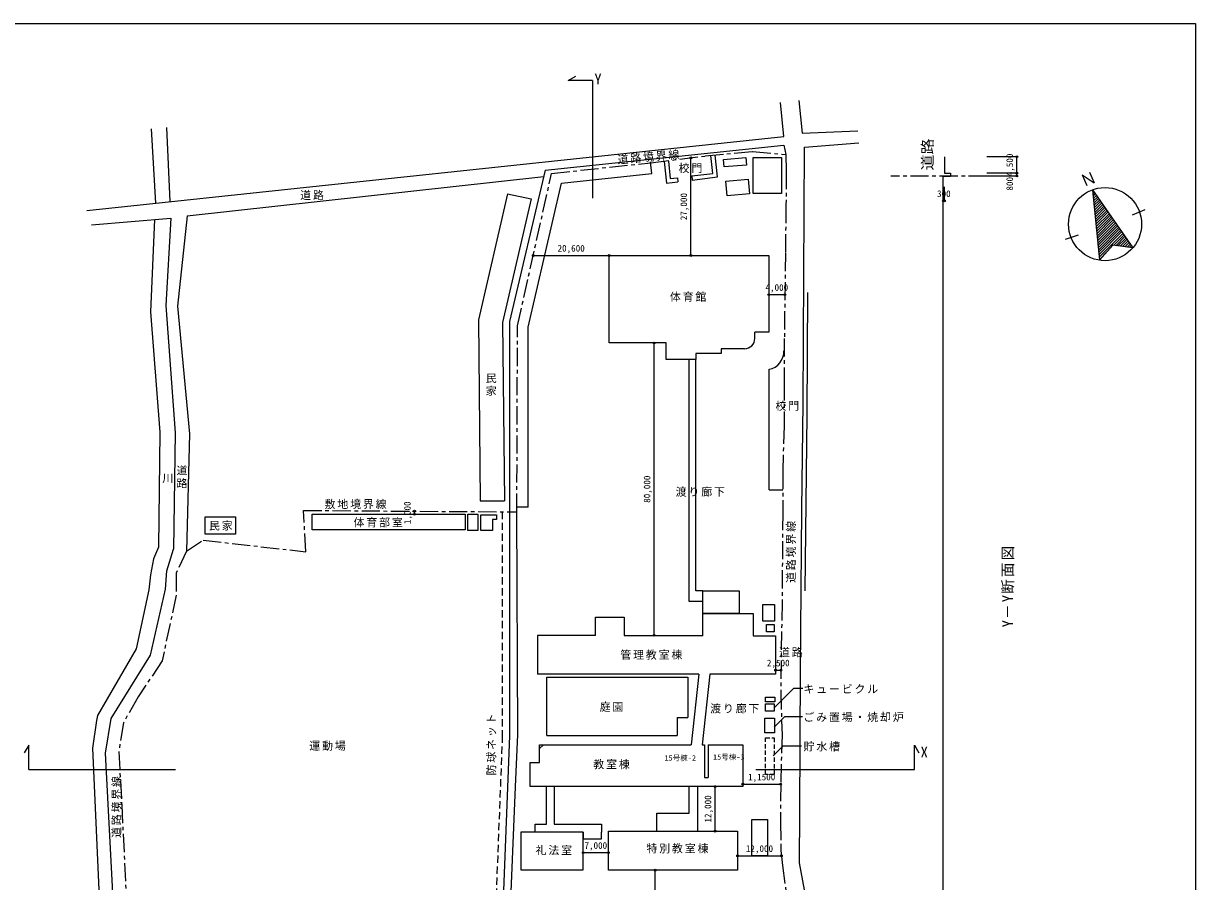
# Model space of a CAD drawing. Units: millimetres at full size, sheet at 1:1000. Extents: x -273884 to 277616, y -189277 to 195379.
# Drawn here: x -44455 to 277616, y -40374 to 195379 of the extents above; entities that cross this region are included whole.
import ezdxf
from ezdxf.enums import TextEntityAlignment as Align

# ---------------------------------------------------------------- set-up
doc = ezdxf.new("R2010")
doc.units = ezdxf.units.MM
doc.header["$LTSCALE"] = 1000
doc.header["$PDMODE"] = 32
doc.header["$PDSIZE"] = 500
for name, pattern in [('CHAIN1', [8, 5, -1, 1, -1]), ('DASHED1', [1.8, 1.2, -0.6]), ('DASHED2', [3, 2, -1])]:
    doc.linetypes.add(name, pattern=pattern)
for name, color, linetype in [('2-0_躯体', 3, 'Continuous'), ('2-4_仕上げ', 4, 'Continuous'), ('2-5', 3, 'Continuous'), ('2-A_ハッチ', 4, 'Continuous'), ('F-0', 7, 'Continuous')]:
    doc.layers.add(name, color=color, linetype=linetype)
doc.styles.add('@ＭＳ ゴシック', font='')
doc.styles.add('ＭＳ ゴシック', font='')
doc.styles.get('@ＭＳ ゴシック').set_extended_font_data('@MS Gothic')
doc.styles.get('ＭＳ ゴシック').set_extended_font_data('MS Gothic')

msp = doc.modelspace()

# ---------------------------------------------------------------- linework, layer by layer
at = {"layer": '2-0_躯体'}
for p, q in [((-9317, 166428), (-8202, 146000)), ((-5138, 166792), (-4212, 146424)), ((170137, 161353), (185097, 162549)), ((145017, 154199), (144468, 159061)), ((132779, 157581), (133265, 152762)), ((501, 142504), (98519, 153328)), ((139222, 153490), (145017, 154199)), ((139222, 153490), (139337, 152356)), ((246433, 153796), (247732, 150872)), ((246433, 153796), (249770, 151581)), ((248471, 154505), (249770, 151581)), ((88599, 148608), (80574, 113935)), ((88599, 148608), (95070, 147166)), ((95070, 147166), (87211, 113210)), ((-25778, 140090), (-3987, 141906)), ((263702, 144167), (260185, 142747)), ((241869, 136130), (245467, 137329)), ((116480, 110545), (116480, 131644)), ((171026, 121417), (170827, 87970)), ((87211, 113210), (87690, 64212)), ((156510, 108831), (156510, 110545)), ((160355, 110545), (156510, 110545)), ((140340, 104728), (140340, 103052)), ((147242, 104728), (140340, 104728)), ((147242, 106010), (147242, 104728)), ((153689, 106010), (147242, 106010)), ((170827, 87970), (170297, 39492)), ((-2777, 82862), (-3231, 50980)), ((94277, 62489), (91142, 62489)), ((81257, 60337), (84440, 60337)), ((112775, 27268), (112775, 32299)), ((142188, 27177), (142188, 33284)), ((112775, 27268), (96767, 27268)), ((96767, 27268), (96767, 16595)), ((120621, 27268), (142188, 27268)), ((156068, 27177), (162223, 27177)), ((162223, 27177), (162223, 16595)), ((141167, 16595), (96767, 16595)), ((141167, 16595), (112775, 16595)), ((141167, 16595), (139015, -2782)), ((144186, 16595), (142033, -2782)), ((156068, 16595), (144186, 16595)), ((162223, 16595), (144186, 16595)), ((162223, 16595), (156068, 16595)), ((99404, 15738), (138138, 15738)), ((99404, -282), (99404, 15738)), ((138138, 15738), (138138, 4718)), ((135138, 4718), (138138, 4718)), ((135138, 4718), (135138, -282)), ((97385, -2782), (139015, -2782)), ((99404, -282), (135138, -282)), ((142033, -2782), (142695, -2782)), ((142695, -2782), (142695, -11782)), ((143695, -2782), (143695, -11782)), ((143695, -2782), (153195, -2782)), ((142695, -11782), (143695, -11782)), ((99267, -24571), (99267, -14290)), ((101336, -14290), (101336, -24571)), ((138438, -21547), (138438, -14216)), ((140778, -14216), (140778, -21547)), ((129548, -21547), (138438, -21547)), ((129548, -26524), (129548, -21547)), ((140778, -21547), (140778, -26524)), ((96193, -26818), (96193, -24571)), ((96193, -24571), (99267, -24571)), ((101336, -24571), (114400, -24571)), ((114400, -24571), (114400, -26818))]:
    msp.add_line(p, q, dxfattribs=at)
at = {"layer": '2-0_躯体', "color": 4}
for p, q in [((98932, 155070), (164453, 161951)), ((164453, 161951), (165064, 159375)), ((98932, 155070), (89059, 113484)), ((249326, 149194), (249495, 149363)), ((249390, 148551), (249785, 148945)), ((249454, 147908), (250074, 148528)), ((249518, 147265), (250364, 148110)), ((249582, 146622), (250653, 147693)), ((249646, 145979), (250943, 147275)), ((249710, 145336), (251232, 146857)), ((249774, 144693), (251522, 146440)), ((249839, 144050), (251811, 146022)), ((249903, 143407), (252101, 145605)), ((249967, 142764), (252390, 145187)), ((250031, 142121), (252680, 144769)), ((250095, 141478), (252969, 144352)), ((250159, 140834), (253259, 143934)), ((250223, 140191), (253548, 143516)), ((250287, 139548), (253837, 143099)), ((250351, 138905), (254127, 142681)), ((250415, 138262), (254416, 142264)), ((250479, 137619), (254706, 141846)), ((250543, 136976), (254995, 141428)), ((250607, 136333), (255285, 141011)), ((250672, 135690), (255574, 140593)), ((250736, 135047), (255864, 140176)), ((250800, 134404), (256153, 139758)), ((250864, 133761), (256443, 139340)), ((250928, 133118), (256732, 138923)), ((250992, 132475), (257022, 138505)), ((251056, 131832), (257311, 138087)), ((251120, 131189), (257601, 137670)), ((255047, 134409), (257890, 137252)), ((255670, 134325), (258180, 136835)), ((256293, 134240), (258469, 136417)), ((256916, 134156), (258759, 135999)), ((257539, 134072), (259048, 135582)), ((251184, 130546), (253347, 132709)), ((258162, 133988), (259338, 135164)), ((258785, 133904), (259627, 134747)), ((259408, 133820), (259917, 134329)), ((260031, 133736), (260206, 133911)), ((89059, 113484), (89129, -360)), ((160410, 67272), (160410, 100355)), ((160410, 67272), (164174, 67272)), ((91351, -16), (91138, 61216)), ((161988, 7537), (167199, 12749)), ((167199, 12749), (169739, 12749)), ((161857, 2066), (164756, 4964)), ((164756, 4964), (169609, 4964)), ((89129, -360), (86941, -56851)), ((161532, -5816), (164268, -3081)), ((164268, -3081), (169349, -3081))]:
    msp.add_line(p, q, dxfattribs=at)
at = {"layer": '2-0_躯体', "color": 7, "linetype": 'CHAIN1'}
for p, q in [((165064, 159375), (165165, 154878)), ((165165, 154878), (165073, 145523)), ((165073, 145523), (164911, 132320)), ((164911, 132320), (164616, 108867)), ((312, 50435), (-2527, 44311)), ((-2527, 44311), (-2446, 38348)), ((-2446, 38348), (-6361, 20240)), ((-6361, 20240), (-12938, 10341)), ((-12938, 10341), (-16977, 3272)), ((-16977, 3272), (-18263, -4624)), ((163997, -92), (163617, -13308)), ((-18263, -4624), (-17464, -19303)), ((163617, -13308), (163558, -23968)), ((163558, -23968), (163639, -30219)), ((163639, -30219), (163639, -31843)), ((163639, -31843), (164126, -35983)), ((164126, -35983), (165587, -47024))]:
    msp.add_line(p, q, dxfattribs=at)
at = {"layer": '2-0_躯体', "color": 7, "linetype": 'DASHED2'}
for p, q in [((87091, 61214), (87129, -361)), ((87130, -283), (84942, -56774))]:
    msp.add_line(p, q, dxfattribs=at)
at = {"layer": '2-0_躯体'}
for points in [[(168642, 174218), (169539, 165242), (184797, 165840)], [(-27024, 144000), (164453, 164345), (163555, 173619)], [(184605, -98405), (185068, -87542), (173628, -55649), (170623, -45133), (168774, -35195), (168910, -21387), (169071, 17685), (169272, 39747), (169385, 61847), (169822, 91081), (170131, 161357)], [(139337, 152356), (146293, 153240), (145621, 159191)], [(94277, 62489), (94277, 111897), (103356, 151462), (128235, 154136), (127886, 157391)], [(131625, 157464), (132231, 151453), (135367, 151851)], [(133265, 152762), (135251, 153005), (135367, 151851)], [(249278, 149676), (251206, 130323), (254891, 134430)], [(249278, 149676), (260358, 133692), (254891, 134430)], [(-3987, 141906), (-5320, 117924), (-2777, 82862)], [(501, 142504), (-2141, 117742), (1129, 82590), (312, 50435)], [(-8408, 141540), (-9498, 116107), (-6955, 83044)], [(116480, 131644), (160355, 131644), (160355, 110545)], [(80574, 113935), (81060, 64212), (87690, 64212)], [(132157, 107587), (116480, 107587), (116480, 110545)], [(140340, 103052), (132157, 103052), (132157, 107587)], [(-6955, 83044), (-7318, 51525), (-8681, 48255), (-9498, 43895), (-10042, 39757), (-13483, 23519), (-24078, 5217), (-24353, 3841), (-25454, -3727), (-23243, -52875), (-23144, -58106), (-27849, -99478)], [(84440, 56072), (81257, 56072), (81257, 60337)], [(84440, 60337), (85502, 60337), (85502, 59113), (84440, 59113), (84440, 56072)], [(-24068, -99596), (-19225, -57660), (-19343, -53998), (-21932, -5087), (-20328, 4414), (-9562, 21780), (-5449, 39979), (-5061, 45030), (-3231, 50980)], [(112775, 32299), (120621, 32299), (120621, 27268)], [(142188, 33284), (156068, 33284), (156068, 27177)], [(153195, -2782), (153195, -14290), (97385, -14290), (94789, -14290), (94789, -7627), (97385, -7627), (97385, -2782)], [(109375, -26818), (109375, -28650), (114400, -28650), (114400, -26818)]]:
    msp.add_lwpolyline(points, dxfattribs=at)
at = {"layer": '2-0_躯体', "color": 7, "linetype": 'CHAIN1'}
for points in [[(91138, 61216), (91297, 112304), (100671, 154169), (127928, 157103), (142884, 158968), (155907, 160189), (165064, 159375)], [(164616, 108867), (164545, 96788), (164545, 84851), (164187, 72415), (164187, 61157), (163988, 36312), (163617, 11889), (163997, -92)], [(312, 50435), (4911, 53404), (33184, 50252), (32494, 61580), (91138, 61187)], [(-17464, -19303), (-15664, -55725), (-16635, -68026), (-18917, -88514)]]:
    msp.add_lwpolyline(points, dxfattribs=at)
at = {"layer": '2-0_躯体'}
for points in [[(147934, 158019), (154005, 158551), (154186, 156480), (148115, 155949)], [(156078, 158533), (163869, 158533), (163869, 148625), (156078, 148625)], [(148543, 152056), (154696, 152594), (155052, 148529), (148899, 147990)], [(140340, 103052), (138341, 103052), (138341, 36639), (140340, 36639), (142188, 36639), (142188, 39492), (140340, 39492)], [(5524, 59846), (13823, 59846), (13823, 55024), (5524, 55024)], [(34852, 60524), (76886, 60524), (76886, 56244), (34852, 56244)], [(77658, 60524), (80395, 60524), (80395, 56033), (77658, 56033)], [(142188, 39492), (152180, 39492), (152180, 33284), (142188, 33284)], [(158743, 35767), (161877, 35767), (161877, 31156), (158743, 31156)], [(159689, 30210), (161818, 30210), (161818, 28199), (159689, 28199)], [(159485, 10260), (162047, 10260), (162047, 9014), (159485, 9014)], [(159416, 8460), (161839, 8460), (161839, 6452), (159416, 6452)], [(159277, 4514), (161908, 4514), (161908, 498), (159277, 498)], [(155689, -23281), (160013, -23281), (160013, -33343), (155689, -33343)], [(109375, -26818), (92205, -26818), (92205, -37186), (109375, -37186)], [(116274, -26524), (151781, -26524), (151781, -37251), (116274, -37251)]]:
    msp.add_lwpolyline(points, close=True, dxfattribs=at)
at = {"layer": '2-0_躯体', "color": 4}
msp.add_lwpolyline([(87726, -87564), (90776, -14394), (91351, -16)], dxfattribs=at)
at = {"layer": '2-0_躯体', "linetype": 'DASHED1'}
msp.add_lwpolyline([(159416, -10995), (159416, -887), (161839, -887), (161839, -10995)], close=True, dxfattribs=at)
at = {"layer": '2-0_躯体'}
msp.add_circle((252748, 140249), 10046, dxfattribs=at)
msp.add_arc((153689, 108831), 2821, 270, 0, dxfattribs=at)
at = {"layer": '2-0_躯体', "color": 4}
msp.add_arc((159504, 105261), 4989, 280.45823, 1.97645, dxfattribs=at)
at = {"layer": '2-4_仕上げ'}
msp.add_line((97385, -3837), (98440, -2782), dxfattribs=at)
at = {"layer": '2-5', "color": 4}
for p, q in [((111924, 179659), (111924, 147372)), ((208307, 146634), (208307, 150521)), ((208607, 146634), (208607, 150521)), ((208307, 146634), (208607, 146634)), ((-43010, -2916), (-44231, -5031)), ((-43010, -9585), (-43010, -2916)), ((-43010, -9585), (-2713, -9585)), ((156793, -9585), (200381, -9585))]:
    msp.add_line(p, q, dxfattribs=at)
at = {"layer": '2-5'}
msp.add_line((210307, 154263), (210307, 153463), dxfattribs=at)
at = {"layer": '2-5', "color": 4}
for points in [[(111924, 179659), (105256, 179659), (107371, 180881)], [(200381, -9585), (200381, -2916), (201602, -5031)]]:
    msp.add_lwpolyline(points, dxfattribs=at)
at = {"layer": '2-5'}
for points in [[(208607, 158763), (208607, 154263), (210307, 154263)], [(208307, -87564), (208307, 153463), (210307, 153463)]]:
    msp.add_lwpolyline(points, dxfattribs=at)
at = {"layer": '2-5', "color": 4}
for p in [(208307, 146634), (208607, 146634)]:
    msp.add_point(p, dxfattribs=at)
at = {"layer": '2-A_ハッチ'}
for p, q in [((138946, 131644), (138946, 158477)), ((228504, 158763), (220270, 158763)), ((228504, 154263), (228504, 158763)), ((228504, 154263), (220270, 154263)), ((228504, 153463), (220270, 153463)), ((228504, 153463), (228504, 154263)), ((95627, 131644), (116480, 131644)), ((160355, 120868), (164767, 120868)), ((128855, 27268), (128855, 107587)), ((63001, 60524), (63001, 61376)), ((162223, 17709), (163705, 17709)), ((145592, -26524), (145592, -14290)), ((153195, -13629), (163615, -13629)), ((109375, -32436), (116274, -32436)), ((151781, -33291), (163810, -33291)), ((129117, -87564), (129117, -37251))]:
    msp.add_line(p, q, dxfattribs=at)
at = {"layer": '2-A_ハッチ', "linetype": 'CHAIN1'}
msp.add_line((220270, 153463), (193888, 153463), dxfattribs=at)
at = {"layer": '2-A_ハッチ'}
for p in [(138946, 158477), (228504, 158763), (228504, 154263), (228504, 153463), (95627, 131644), (116480, 131644), (138946, 131644), (160355, 120868), (164767, 120868), (128855, 107587), (63001, 61376), (63001, 60524), (128855, 27268), (162223, 17709), (163705, 17709), (145592, -14290), (153195, -13629), (163615, -13629), (145592, -26524), (109375, -32436), (116274, -32436), (151781, -33291), (163810, -33291), (129117, -37251)]:
    msp.add_point(p, dxfattribs=at)
at = {"layer": 'F-0'}
for p, q in [((-273884, 195379), (277616, 195379)), ((277616, 195379), (277616, -189277))]:
    msp.add_line(p, q, dxfattribs=at)

# ---------------------------------------------------------------- texts
at = {"layer": '2-0_躯体', "color": 7, "style": '@ＭＳ ゴシック'}
msp.add_text('川', height=2199, rotation=270, dxfattribs=at).set_placement((-6607, 71969), align=Align.BOTTOM_LEFT)
at = {"layer": '2-0_躯体', "color": 4, "style": 'ＭＳ ゴシック'}
for s, p in [('15号棟-2', (131667, -7579)), ('15号棟-3', (145014, -7336))]:
    msp.add_text(s, height=1466, dxfattribs=at).set_placement(p, align=Align.BOTTOM_LEFT)
at = {"layer": '2-0_躯体', "color": 7, "char_height": 2199, "attachment_point": 7}
for s, insert, rotation, style in [('\\T1.17;道路境界線', (118918, 156586), 5, 'ＭＳ ゴシック'), ('\\T1.17;民家', (82681, 99470), 270, '@ＭＳ ゴシック'), ('\\T1.17;道路', (-2316, 74114), 270, '@ＭＳ ゴシック'), ('\\T1.17;道路境界線', (167846, 41669), 90, 'ＭＳ ゴシック'), ('\\T1.17;防球ネット', (85464, -11221), 90, 'ＭＳ ゴシック'), ('\\T1.17;道路境界線', (-17501, -28400), 90, 'ＭＳ ゴシック')]:
    msp.add_mtext(s, dxfattribs=dict(at, insert=insert, rotation=rotation, style=style))
at = {"layer": '2-0_躯体', "color": 7, "char_height": 2199, "attachment_point": 7, "style": 'ＭＳ ゴシック'}
for s, insert in [('\\T1.17;校門', (135566, 154246)), ('\\T1.17;道路', (31577, 146855)), ('\\T1.17;体育館', (133175, 118918)), ('\\T1.17;校門', (162183, 88945)), ('\\T1.17;渡り廊下', (134771, 65326)), ('\\T1.17;敷地境界線', (38297, 61932)), ('\\T1.17;民家', (6517, 56037)), ('\\T1.17;体育部室', (46251, 56936)), ('\\T1.17;管理教室棟', (119561, 20550)), ('\\T1.17;道路', (163148, 21253)), ('\\T1.17;キュービクル', (169867, 11276)), ('\\T1.17;庭園', (113887, 6250)), ('\\T1.17;渡り廊下', (144228, 5786)), ('\\T1.17;ごみ置場・焼却炉', (169864, 3434)), ('\\T1.17;運動場', (34093, -4439)), ('\\T1.17;貯水槽', (169886, -4644)), ('\\T1.17;教室棟', (112131, -9521)), ('\\T1.17;礼法室', (96266, -33127)), ('\\T1.17;特別教室棟', (126733, -32654))]:
    msp.add_mtext(s, dxfattribs=dict(at, insert=insert))
at = {"layer": '2-5', "color": 7, "style": 'ＭＳ ゴシック'}
for s, p in [('Y', (112426, 177795)), ('X', (202063, -7168))]:
    msp.add_text(s, height=2933, dxfattribs=at).set_placement(p, align=Align.BOTTOM_LEFT)
at = {"layer": '2-5', "color": 7, "style": 'ＭＳ ゴシック', "width": 1.1}
msp.add_text('道路', height=2933, rotation=90, dxfattribs=at).set_placement((206321, 154971), align=Align.BOTTOM_LEFT)
at = {"layer": '2-5', "color": 4, "style": 'ＭＳ ゴシック'}
msp.add_text('300', height=1833, dxfattribs=at).set_placement((206582, 147134), align=Align.BOTTOM_LEFT)
at = {"layer": '2-A_ハッチ', "style": 'ＭＳ ゴシック'}
for s, p in [('4,500', (228004, 153388)), ('800', (228004, 149463)), ('27,000', (138446, 141311)), ('80,000', (128355, 63678)), ('1,000', (62501, 57825)), ('12,000', (145092, -24157))]:
    msp.add_text(s, height=1833, rotation=90, dxfattribs=at).set_placement(p, align=Align.BOTTOM_LEFT)
for s, p in [('20,600', (102304, 132144)), ('4,000', (159436, 121368)), ('2,500', (159839, 18209)), ('1,1500', (154655, -13129)), ('7,000', (109699, -31936)), ('12,000', (154045, -32791))]:
    msp.add_text(s, height=1833, dxfattribs=at).set_placement(p, align=Align.BOTTOM_LEFT)
at = {"layer": '2-A_ハッチ', "color": 7, "insert": (227824, 29471), "char_height": 2933, "attachment_point": 7, "rotation": 90, "style": 'ＭＳ ゴシック'}
msp.add_mtext('\\T1.15;Y－Y断面図', dxfattribs=at)

doc.saveas('drawing.dxf')
